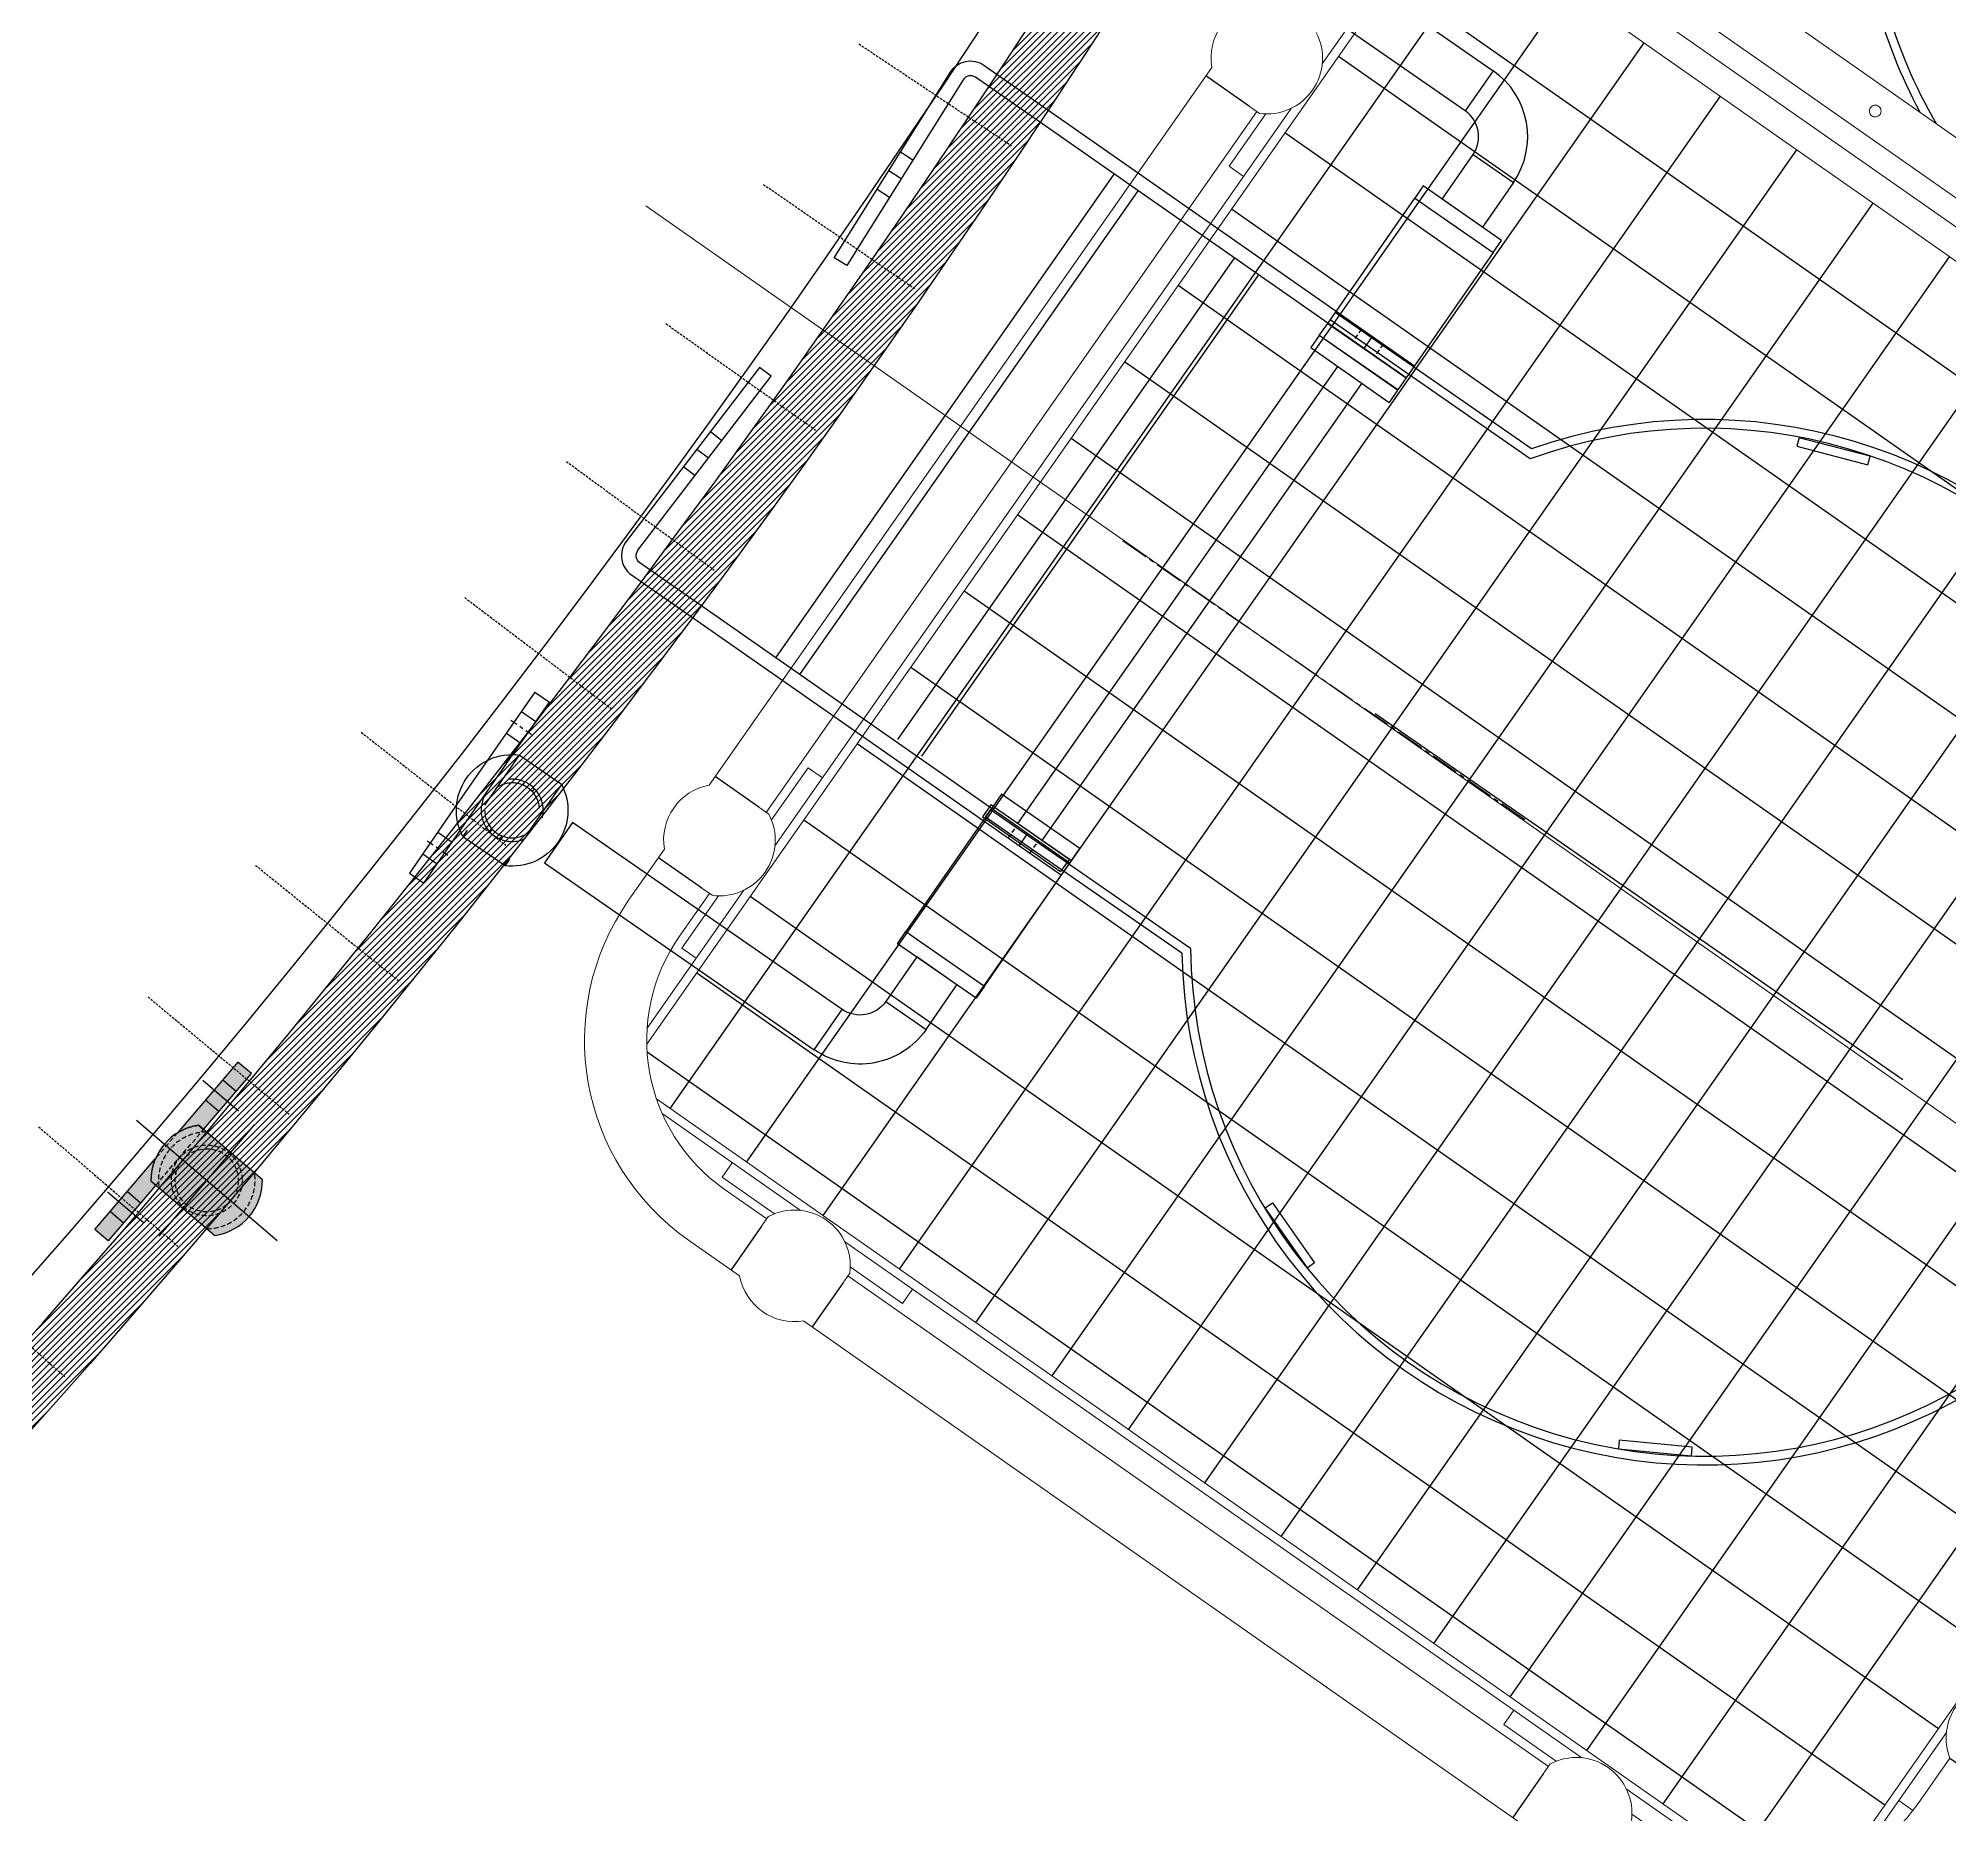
# Model space of a CAD drawing. Header units: millimetres. Extents: x -272986 to 200319, y -34579 to 49604.
# Drawn here: x 13675 to 14977, y 32948 to 34158 of the extents above; entities that cross this region are included whole.
import ezdxf

# ---------------------------------------------------------------- set-up
doc = ezdxf.new("R2010")
doc.units = ezdxf.units.MM
for name, pattern in [('CENTER', [50.8, 31.75, -6.35, 6.35, -6.35]), ('CENTER2', [28.575, 19.05, -3.175, 3.175, -3.175]), ('HIDDEN2', [4.7625, 3.175, -1.5875])]:
    doc.linetypes.add(name, pattern=pattern)
doc.layers.get('Defpoints').update_dxf_attribs({"color": 9})
for name, color, linetype in [('X 0001 M', 7, 'Continuous'), ('X 0203 M', 7, 'Continuous'), ('X 1001 M', 8, 'HIDDEN2'), ('X 1203 M', 8, 'HIDDEN2'), ('X 2001 M', 1, 'CENTER2'), ('X 2203 M', 1, 'CENTER'), ('X 3001 D', 5, 'Continuous'), ('X 5001 H', 8, 'Continuous'), ('X 5203 H', 255, 'Continuous')]:
    doc.layers.add(name, color=color, linetype=linetype)
doc.layers.add('X 5999 H', color=7, linetype='Continuous', true_color=0xffffff)
doc.styles.add('BIT STD. 2.5', font='isocpeur.ttf', dxfattribs={"height": 2.5})
doc.dimstyles.new('BIT STD. 2.5', dxfattribs={"dimtxt": 2.5, "dimasz": 2.5, "dimexe": 1, "dimexo": 0.75, "dimgap": 1, "dimtad": 1, "dimdec": 0, "dimdsep": 46, "dimtxsty": 'BIT STD. 2.5', "dimcen": 0, "dimadec": 0, "dimazin": 0, "dimtfac": 1, "dimtdec": 0, "dimtmove": 0, "dimatfit": 3, "dimfxl": 1, "dimtfill": 1, "dimlwd": -1, "dimlwe": -1, "dimarcsym": 0})

# ---------------------------------------------------------------- blocks, each defined once
blk = doc.blocks.new('*U395')
at = {"layer": 'Defpoints', "color": 6, "linetype": 'HIDDEN2', "ltscale": 0.5}
blk.add_line((0, -62.5), (0, 62.5), dxfattribs=at)
blk = doc.blocks.new('*U396')
at = {"color": 0, "linetype": 'ByBlock', "lineweight": -2, "transparency": 16777216}
for p, rotation in [((-42202, 33677.6), 232.2857142857143), ((-42274.1, 33585.9), 231.4285714285714), ((-42347.5, 33495.2), 230.5714285714285), ((-42422.3, 33405.6), 229.7142857142857), ((-42498.4, 33317.2), 228.8571428571428), ((-42575.8, 33229.9), 227.9999999999999), ((-42654.5, 33143.8), 227.1428571428571), ((-42734.5, 33058.9), 226.2857142857143), ((-42815.7, 32975.2), 225.4285714285714), ((-42898.2, 32892.7), 224.5714285714285)]:
    blk.add_blockref('*U395', p, dxfattribs=dict(at, rotation=rotation))
blk = doc.blocks.new('A$C6fe8132b')
blk.add_blockref('*U396', (48371.2, -38448.1))
blk = doc.blocks.new('A$C163C39991')
at = {"layer": 'X 5999 H'}
h = blk.add_hatch(dxfattribs=at)
h.set_pattern_fill('ANSI37', color=8, scale=20, angle=45)
h.paths.add_polyline_path([(0, -93.3), (-467.2, -93.3, 0.076934), (-494, -120), (-494, -1048.6, 0.098556), (-458.4, -1081.3), (0, -1081.3)])
h.paths.add_polyline_path([(481, -371.3), (481, -111.2, 0.053957), (461.3, -93.3), (0, -93.3), (0, -1081.3), (452.5, -1081.3, 0.075504), (481, -1057.4), (481, -971.3), (481, -871.3), (481, -771.3), (481, -671.3), (481, -571.3), (481, -471.3)])
at = {"color": 7, "linetype": 'Continuous', "lineweight": 0, "extrusion": (0.34202, -0.939693, 2.22045e-16)}
for p, q in [((-351.6, -27), (-394.1, -27)), ((298.4, -27), (-298.4, -27)), ((-358.7, -71.6), (-358.7, -63.2)), ((-291.3, -63.2), (-291.3, -71.6)), ((291.3, -71.6), (291.3, -63.2)), ((-400, -75.3), (-356.5, -75.3)), ((-400, -87.3), (-400, -75.3)), ((-358.7, -69.4), (-394.1, -69.4)), ((-293.5, -75.3), (-250, -75.3)), ((291.3, -69.4), (-291.3, -69.4)), ((-250, -87.3), (-250, -75.3)), ((250, -75.3), (293.5, -75.3)), ((250, -87.3), (250, -75.3)), ((-343.5, -87.3), (-458.2, -87.3)), ((306.5, -87.3), (-306.5, -87.3)), ((452.3, -87.3), (343.5, -87.3)), ((461.3, -93.3), (-467.2, -93.3)), ((481, -111.2), (481, -371.3)), ((-500, -243.8), (-500, -129)), ((-494, -1048.6), (-494, -120)), ((-560.3, -193.2), (-560.3, -235.6)), ((-517.9, -193.2), (-517.9, -228.5)), ((-500, -187.3), (-512, -187.3)), ((-512, -230.7), (-512, -187.3)), ((-524, -228.5), (-515.7, -228.5)), ((500, -881.3), (500, -243.3)), ((516.3, -239.3), (516.3, -384.3)), ((550, -384.3), (550, -239.3)), ((-500, -893.8), (-500, -280.7)), ((-560.3, -288.9), (-560.3, -885.6)), ((-515.7, -296), (-524, -296)), ((-517.9, -296), (-517.9, -878.5)), ((-512, -337.3), (-512, -293.8)), ((-500, -337.3), (-512, -337.3)), ((481, -371.3), (481, -471.3)), ((516.3, -694.3), (516.3, -384.3)), ((550, -694.3), (550, -384.3)), ((481, -471.3), (481, -571.3)), ((-500, -837.3), (-512, -837.3)), ((-512, -880.7), (-512, -837.3)), ((-524, -878.5), (-515.7, -878.5)), ((-500, -1039.6), (-500, -930.7)), ((-512, -987.3), (-512, -943.8)), ((452.5, -1081.3), (-458.4, -1081.3)), ((-343.5, -1087.3), (-447.3, -1087.3)), ((-400, -1087.3), (-400, -1099.1)), ((-394.1, -1099.3), (-356.5, -1099.3))]:
    blk.add_line(p, q, dxfattribs=at)
for p, q in [((-358.7, -63.2), (-358.7, -27)), ((-291.3, -63.2), (-291.3, -27)), ((291.3, -63.2), (291.3, -27)), ((-524, -228.5), (-560.3, -228.5)), ((-524, -296), (-560.3, -296)), ((-524, -878.5), (-560.3, -878.5)), ((-356.5, -1099.3), (-356.5, -1141.7))]:
    blk.add_line(p, q)
at = {"color": 7, "linetype": 'Continuous', "lineweight": 0, "extrusion": (7.59437e-17, -2.08654e-16, -1)}
for centre, radius, start, end in [((325, -54.1), 38, 45.4924, 134.5076), ((-325, -54.1), 38, 45.4924, 134.5076), ((394.1, -193.2), 166.2, 0, 90), ((325, -54.1), 38, 207.4211, 332.5789), ((-325, -54.1), 38, 207.4211, 332.5789), ((533.2, -262.3), 38, 117.4211, 242.5789), ((533.2, -262.3), 38, 315.4924, 44.5076), ((533.2, -912.3), 38, 117.4211, 242.5789), ((325, -1120.5), 38, 33.9103, 146.0897)]:
    blk.add_arc(centre, radius, start, end, dxfattribs=at)
at = {"color": 7, "linetype": 'Continuous', "lineweight": 0}
for centre, start, end in [((-394.1, -193.2), 90, 180), ((-394.1, -975.5), 180, 270)]:
    blk.add_arc(centre, 123.8, start, end, dxfattribs=at)
for points, knots in [([(533.2, -418.3), (532.7, -418.3), (532.2, -418.2), (531.2, -417.7), (530.7, -417.4), (530, -416.7), (529.7, -416.3), (529.3, -415.3), (529.2, -414.8), (529.2, -413.8), (529.3, -413.2), (529.7, -412.2), (530, -411.8), (530.7, -411.1), (531.2, -410.8), (532.2, -410.4), (532.7, -410.3), (533.2, -410.3)], [0.605194, 0.605194, 0.605194, 0.605194, 0.756484, 0.756484, 0.907774, 0.907774, 1.059081, 1.059081, 1.210388, 1.210388, 1.361695, 1.361695, 1.513002, 1.513002, 1.664292, 1.664292, 1.815582, 1.815582, 1.815582, 1.815582]), ([(533.2, -410.3), (533.7, -410.3), (534.2, -410.4), (535.2, -410.8), (535.7, -411.1), (536.4, -411.8), (536.7, -412.2), (537.1, -413.2), (537.2, -413.8), (537.2, -414.3), (537.2, -414.8), (537.1, -415.3), (536.7, -416.3), (536.4, -416.7), (535.7, -417.4), (535.2, -417.7), (534.2, -418.2), (533.7, -418.3), (533.2, -418.3)], [1.815582, 1.815582, 1.815582, 1.815582, 1.966872, 1.966872, 2.118162, 2.118162, 2.269469, 2.269469, 2.420776, 2.420776, 2.420776, 2.572083, 2.572083, 2.72339, 2.72339, 2.87468, 2.87468, 3.02597, 3.02597, 3.02597, 3.02597])]:
    blk.add_open_spline(points, degree=3, knots=knots, dxfattribs=at)
at = {"layer": 'X 1001 M', "color": 7, "linetype": 'ByBlock'}
blk.add_arc((867.7, -600.3), 356, 126.3376, 153.1606, dxfattribs=at)
at = {"layer": 'X 1001 M', "color": 7, "linetype": 'ByBlock', "extrusion": (0, -6.31089e-30, -1)}
blk.add_arc((-867.7, -600.3), 350, 24.8281, 53.6624, dxfattribs=at)
at = {"layer": 'X 2001 M', "linetype": 'ByBlock', "lineweight": 15, "extrusion": (0.939693, 0.34202, 3.11066e-14)}
blk.add_line((0, 234.6), (0, -1326.7), dxfattribs=at)
blk = doc.blocks.new('Top Ladder Plan')
for p, q in [((-209, 288.2), (-209, 451)), ((-209, 451), (-203, 451)), ((-203, 285.1), (-203, 451)), ((203, 285.1), (203, 451)), ((209, 451), (203, 451)), ((209, 288.2), (209, 451))]:
    blk.add_line(p, q)
for points in [[(-336.3, 95.8), (-319.1, 142.8), (-313.5, 140.7), (-330.7, 93.8)], [(336.3, 95.8), (319.1, 142.8), (313.5, 140.7), (330.7, 93.8)], [(-316.9, -148.5), (-292.5, -192.1), (-287.3, -189.2), (-311.7, -145.6)], [(316.9, -148.5), (292.5, -192.1), (287.3, -189.2), (311.7, -145.6)], [(-25, -349.1), (25, -349.1), (25, -343.1), (-25, -343.1)]]:
    blk.add_lwpolyline(points, close=True)
for radius, start, end in [(356, 125.95, 54.05), (350, 125.4505, 54.5495)]:
    blk.add_arc((0, 0), radius, start, end)
blk = doc.blocks.new('MD-HRSTD-01 top')
at = {"layer": 'X 0001 M'}
for p, q in [((-75, 0), (-75, -12)), ((-75, 0), (-18.5, 0)), ((18.5, 0), (75, 0)), ((75, 0), (75, -12)), ((-31.5, -12), (-75, -12)), ((75, -12), (31.5, -12)), ((-33.7, -50.7), (-33.7, -15.7)), ((33.7, -15.7), (33.7, -50.7))]:
    blk.add_line(p, q, dxfattribs=at)
for start, end in [(27.4211, 152.5789), (207.4211, 332.5789)]:
    blk.add_arc((0, -33.2), 38, start, end, dxfattribs=at)
at = {"layer": 'X 1001 M', "ltscale": 11.919247}
blk.add_line((-18.5, 0), (18.5, 0), dxfattribs=at)
at = {"layer": 'X 1001 M', "ltscale": 4.568961}
for p, q in [((-59, 0), (-59, -12)), ((-41, 0), (-41, -12)), ((41, 0), (41, -12)), ((59, 0), (59, -12))]:
    blk.add_line(p, q, dxfattribs=at)
at = {"layer": 'X 1001 M', "ltscale": 15.249828}
for p, q in [((0, -12), (-31.5, -12)), ((31.5, -12), (0, -12))]:
    blk.add_line(p, q, dxfattribs=at)
at = {"layer": 'X 1001 M', "ltscale": 13.048569}
for p, q in [((-33.7, -15.7), (33.7, -15.7)), ((-33.7, -50.7), (33.7, -50.7))]:
    blk.add_line(p, q, dxfattribs=at)
at = {"layer": 'X 1001 M', "ltscale": 0.971602}
for p, q in [((-20.8, -29.2), (-18.3, -29.2)), ((-20.8, -37.2), (-18.3, -37.2)), ((18.3, -29.2), (20.8, -29.2)), ((18.3, -37.2), (20.8, -37.2))]:
    blk.add_line(p, q, dxfattribs=at)
at = {"layer": 'X 1001 M', "ltscale": 12.882353}
blk.add_circle((0, -33.2), 21.2, dxfattribs=at)
at = {"layer": 'X 1001 M', "ltscale": 12.625786}
blk.add_circle((0, -33.2), 18.7, dxfattribs=at)
at = {"layer": 'X 2001 M', "linetype": 'Continuous'}
for p, q in [((-50, 2.5), (-50, 0)), ((50, 2.5), (50, 0)), ((-50, 0), (-50, -2.3)), ((-50, -4.8), (-50, -7.3)), ((-50, -9.8), (-50, -12.5)), ((-50, -12), (-50, -14.5)), ((50, 0), (50, -2.3)), ((50, -4.8), (50, -7.3)), ((50, -9.8), (50, -12.5)), ((50, -12), (50, -14.5))]:
    blk.add_line(p, q, dxfattribs=at)
blk = doc.blocks.new('sdgsdgdgdg top')
for p, q in [((194.7, 16.7), (194.7, -16.7)), ((216, -38), (249.4, -38)), ((200.2, -189), (200.2, -85)), ((265.2, -85), (265.2, -189))]:
    blk.add_line(p, q)
for points in [[(194.7, -16.7), (-28.8, -16.7), (-28.8, 16.7), (194.7, 16.7)], [(216, -38), (249.4, -38), (249.4, -75), (216, -75)], [(200.2, -85), (265.2, -85), (265.2, -75), (200.2, -75)], [(200.2, -189), (265.2, -189), (265.2, -199), (200.2, -199)]]:
    blk.add_lwpolyline(points, close=True)
for radius in [54.7, 21.3]:
    blk.add_arc((194.7, -38), radius, 0, 90)
at = {"rotation": 90}
blk.add_blockref('MD-HRSTD-01 top', (-100.5, 0), dxfattribs=at)
blk = doc.blocks.new('Top Ladder With Cage')
at = {"layer": 'Defpoints', "color": 1}
blk.add_line((5, -164.4, 0), (5, 273, 0), dxfattribs=at)
at = {"xscale": -1, "rotation": 90}
blk.add_blockref('sdgsdgdgdg top', (-384, 651.2), dxfattribs=at)
at = {"rotation": 270}
blk.add_blockref('sdgsdgdgdg top', (394, 651.2), dxfattribs=at)
blk.add_blockref('Top Ladder Plan', (5, 0, 0))
blk = doc.blocks.new('*U103')
at = {"layer": 'Defpoints', "color": 0, "linetype": 'CENTER2', "transparency": 16777216}
blk.add_line((-138.3, 95.9), (138.3, -95.9), dxfattribs=at)
blk = doc.blocks.new('Heavy Duty - HR Std - plan')
at = {"layer": 'X 5203 H', "ltscale": 10}
h = blk.add_hatch(color=256, dxfattribs=at)
edge = h.paths.add_edge_path()
edge.add_arc((50, -36.2), 38, 107.9519, 131.0063)
edge.add_line((25.1, -7.5), (25.1, -12))
edge.add_line((25.1, -12), (-25, -12))
edge.add_line((-25, -12), (-25, 0))
edge.add_line((-25, 0), (38.3, 0))
edge = h.paths.add_edge_path()
edge.add_line((74.9, -64.8), (74.9, -7.5))
edge.add_arc((50, -36.2), 38, 48.9937, 131.0063)
edge.add_line((25.1, -7.5), (25.1, -64.8))
edge.add_arc((50, -36.2), 38, 228.9937, 311.0063)
edge = h.paths.add_edge_path()
edge.add_arc((50, -36.2), 38, 48.9937, 72.0481, ccw=False)
edge.add_line((74.9, -7.5), (74.9, -12))
edge.add_line((74.9, -12), (125, -12))
edge.add_line((125, -12), (125, 0))
edge.add_line((125, 0), (61.7, 0))
at = {"layer": 'X 0203 M', "ltscale": 10}
for points in [[(38.3, 0, 0.100935), (25.1, -7.5), (25.1, -12), (-25, -12), (-25, 0)], [(61.7, 0, -0.100935), (74.9, -7.5), (74.9, -12), (125, -12), (125, 0)]]:
    blk.add_lwpolyline(points, format="xyb", close=True, dxfattribs=at)
at = {"layer": 'X 0203 M'}
blk.add_lwpolyline([(74.9, -64.8), (74.9, -7.5, 0.373947), (25.1, -7.5), (25.1, -64.8, 0.373947)], format="xyb", close=True, dxfattribs=at)
at = {"layer": 'X 1203 M', "ltscale": 10}
for p, q in [((-9, -12), (-9, 0)), ((9, -12), (9, 0)), ((91, -12), (91, 0)), ((109, -12), (109, 0))]:
    blk.add_line(p, q, dxfattribs=at)
at = {"layer": 'X 1203 M'}
blk.add_line((25.1, -12), (74.9, -12), dxfattribs=at)
blk.add_lwpolyline([(61.7, 0), (38.3, 0)], dxfattribs=at)
for radius in [24.1, 21.5]:
    blk.add_circle((50, -36.2), radius, dxfattribs=at)
for start, end in [(40.7711, 139.2289), (220.7711, 319.2289)]:
    blk.add_arc((50, -36.2), 32.9, start, end, dxfattribs=at)
at = {"layer": 'X 2203 M', "ltscale": 10}
for p, q in [((50, 26.8), (50, -99.2)), ((0, -22), (0, 10)), ((100, -22), (100, 10)), ((0.1, -36.2), (99.9, -36.2))]:
    blk.add_line(p, q, dxfattribs=at)
blk = doc.blocks.new('HD-HRST-01-TOP')
at = {"layer": 'X 0203 M'}
blk.add_blockref('Heavy Duty - HR Std - plan', (0, 0), dxfattribs=at)
blk = doc.blocks.new('*U97')
blk.add_blockref('HD-HRST-01-TOP', (0, 0))
blk = doc.blocks.new('*U113')
at = {"rotation": 4.446207949587252}
blk.add_blockref('*U97', (-7.9, -531.6), dxfattribs=at)
blk = doc.blocks.new('*U114')
at = {"color": 0, "linetype": 'ByBlock', "lineweight": -2, "transparency": 16777216, "rotation": 44.99999999999996}
blk.add_blockref('*U113', (13359, 33747.3), dxfattribs=at)
blk = doc.blocks.new('*D199')
at = {"layer": 'Defpoints', "color": 0, "transparency": 16777216}
for p in [(7798.5, 48049.6), (13298.7, 32947.9), (13433.8, 32812.9), (7798.5, 28976.7), (10443, 28578.8)]:
    blk.add_point(p, dxfattribs=at)
at = {"layer": 'X 3001 D', "color": 0, "transparency": 16777216}
for p, q in [((13465.6, 32781), (15065.8, 31180.9)), ((7798.5, 28931.7), (7798.5, 28170.7))]:
    blk.add_line(p, q, dxfattribs=at)
blk.add_arc((7798.5, 38448.1), 10217.5, 270.84115, 314.15885, dxfattribs=at)
for points in [[(14898.9, 31135.8), (14934, 31100.2), (15023.3, 31223.3)], [(7948.7, 28206.8), (7948.3, 28256.8), (7798.5, 28230.7)]]:
    blk.add_solid(points, dxfattribs=at)
at = {"layer": 'X 3001 D', "color": 0, "transparency": 16777216, "insert": (14404.5, 30831.4), "char_height": 150, "attachment_point": 5, "rotation": 40.9352, "style": 'BIT STD. 2.5', "bg_fill": 3, "box_fill_scale": 1.1, "bg_fill_color": 256, "bg_fill_true_color": 13158600, "bg_fill_transparency": 0}
blk.add_mtext('45° - {\\C7;D02}', dxfattribs=at)
blk = doc.blocks.new('*D368')
at = {"layer": 'Defpoints', "color": 0, "transparency": 16777216}
for p in [(7798.5, 48049.6), (10335.2, 47913.8), (13419.1, 44067.5), (7798.5, 38448.1), (7798.5, 29039.7)]:
    blk.add_point(p, dxfattribs=at)
at = {"layer": 'X 3001 D', "color": 0, "transparency": 16777216}
for p, q in [((7798.5, 48094.6), (7798.5, 48307.9)), ((13450.9, 44099.3), (14771.2, 45419.2))]:
    blk.add_line(p, q, dxfattribs=at)
blk.add_arc((7798.5, 38448.1), 9799.7, 45.87054, 89.12299, dxfattribs=at)
for points in [[(7948.3, 48221.7), (7948.7, 48271.7), (7798.5, 48247.9)], [(14639.4, 45499.9), (14604.3, 45464.3), (14728.7, 45376.8)]]:
    blk.add_solid(points, dxfattribs=at)
at = {"layer": 'X 3001 D', "color": 0, "transparency": 16777216, "insert": (14294.8, 45964.7), "char_height": 150, "attachment_point": 5, "rotation": 319.1644, "style": 'BIT STD. 2.5', "bg_fill": 3, "box_fill_scale": 1.1, "bg_fill_color": 256, "bg_fill_true_color": 13158600, "bg_fill_transparency": 0}
blk.add_mtext('{\\C7;D01} - 45°', dxfattribs=at)
blk = doc.blocks.new('*D437')
at = {"layer": 'Defpoints', "color": 0, "transparency": 16777216}
for p in [(-1697.7, 38448.1), (18712.7, 38448.1), (14088.5, 34043.9, 0), (18614.9, 33782.4), (15367.4, 33148.4, 0)]:
    blk.add_point(p, dxfattribs=at)
at = {"layer": 'X 3001 D', "color": 0, "transparency": 16777216}
for p, q in [((18757.7, 38448.1), (19638.3, 38448.1)), ((15404.2, 33122.6), (17497.1, 31657.1))]:
    blk.add_line(p, q, dxfattribs=at)
blk.add_arc((7798.5, 38448.1), 11779.8, 325.72959, 359.27041, dxfattribs=at)
for points in [[(19552.3, 38298.3), (19602.3, 38298), (19578.3, 38448.1)], [(17553.8, 31800.7), (17512.6, 31829.2), (17447.9, 31691.5)]]:
    blk.add_solid(points, dxfattribs=at)
at = {"layer": 'X 3001 D', "color": 0, "transparency": 16777216, "insert": (18904.3, 34946.5), "char_height": 150, "attachment_point": 5, "rotation": 72.5, "style": 'BIT STD. 2.5', "bg_fill": 3, "box_fill_scale": 1.1, "bg_fill_color": 256, "bg_fill_true_color": 13158600, "bg_fill_transparency": 0}
blk.add_mtext('35°', dxfattribs=at)

msp = doc.modelspace()

# ---------------------------------------------------------------- hatches: boundary and pattern name
at = {"layer": 'X 5999 H'}
h = msp.add_hatch(dxfattribs=at)
h.set_pattern_fill('ANSI31', color=9)
h.set_pattern_definition([(45, (25000, 0), (-2.24506403, 2.24506403), [])])
edge = h.paths.add_edge_path()
edge.add_arc((7798.4957, 38448.1402), 7825.6047, 2.59310195, 94.99996544, ccw=False)
edge.add_line((15616.0872, 38802.1919), (15658.4432, 38804.11))
edge.add_arc((7798.4957, 38448.1402), 7825.6047, 274.95448705, 357.39914168)
edge.add_line((15616.0392, 38093.0303), (15658.3937, 38091.1063))
edge.add_arc((7798.4974, 38448.1368), 7868.0011, 274.95447724, 357.39916567, ccw=False)
edge.add_arc((7798.4953, 38448.14), 7868.0046, 2.59310269, 274.95162181)
edge.add_arc((7798.4957, 38448.1402), 7825.6047, 2.59952649, 274.95161898)

# ---------------------------------------------------------------- linework, layer by layer
msp.add_lwpolyline([(8474.3493, 30651.775, 0.376097676), (15616.0392, 38093.0303), (15658.3937, 38091.1063, -0.376097844), (8478.0111, 30609.5334)], format="xyb")
at = {"elevation": 0}
for points in [[(14216.7601, 34008.641), (14295.973, 34135.0722, -0.427952176), (14318.65, 34139.7248), (14611.9244, 33934.949), (14606.2255, 33926.7318), (14312.951, 34131.5076, 0.427952176), (14304.4472, 34129.7629), (14225.2343, 34003.3317)], [(14165.7394, 33933.9613), (14075.0855, 33815.4648, 0.427952176), (14078.6749, 33792.5955), (14371.4294, 33588.1838), (14377.1283, 33596.401), (14084.3738, 33800.8127, -0.427952176), (14083.0278, 33809.3887), (14173.6817, 33927.8851)]]:
    msp.add_lwpolyline(points, format="xyb", close=True, dxfattribs=at)
msp.add_circle((7798.5, 38448.1453), 7798.5)
at = {"layer": 'X 0001 M', "linetype": 'Continuous'}
for centre, radius, start, end in [((7798.4953, 38448.14), 7868.0046, 2.59310269, 274.95162181), ((7798.4957, 38448.1402), 7825.6047, 2.59952649, 274.95161898)]:
    msp.add_arc(centre, radius, start, end, dxfattribs=at)
at = {"layer": 'X 1001 M', "color": 7, "linetype": 'ByBlock', "extrusion": (-0.965926, 0.258819, 3.11066e-14)}
for p, q in [((14176.8573, 33736.2374, 0), (14407.4345, 34065.5356, 0)), ((14193.2555, 33724.7876, 0), (14423.8327, 34054.0857, 0)), ((14259.9604, 33680.5763, 0), (14489.4255, 34008.2862, 0)), ((14276.3435, 33669.1048, 0), (14505.8237, 33996.8363, 0)), ((14547.1396, 33955.5934, 0), (14541.4038, 33947.4019, 0)), ((14541.4038, 33947.4019, 0), (14594.6487, 33910.1194, 0)), ((14600.3845, 33918.3109, 0), (14547.1396, 33955.5934, 0)), ((14341.8756, 33623.2187, 0), (14559.8348, 33934.4964, 0)), ((14358.2587, 33611.7471, 0), (14576.2178, 33923.0249, 0)), ((14600.3845, 33918.3109, 0), (14594.6487, 33910.1194, 0)), ((14323.4447, 33636.1242, 0), (14317.7089, 33627.9326, 0)), ((14376.6896, 33598.8417, 0), (14323.4447, 33636.1242, 0)), ((14317.7089, 33627.9326, 0), (14370.9538, 33590.6502, 0)), ((14376.6896, 33598.8417, 0), (14370.9538, 33590.6502, 0))]:
    msp.add_line(p, q, dxfattribs=at)
at = {"layer": 'X 1001 M'}
for p, q in [((14575.7688, 33960.0243, 0), (14570.0699, 33951.8071, 0)), ((14590.5597, 33949.7662, 0), (14584.8608, 33941.549, 0)), ((14335.2737, 33613.2591, 0), (14340.9727, 33621.4763, 0)), ((14350.0647, 33603.001, 0), (14355.7636, 33611.2182, 0))]:
    msp.add_line(p, q, dxfattribs=at)
at = {"layer": 'X 2001 M'}
for p, q in [((14253.9599, 34067.9383, 0), (14262.3994, 34062.6507, 0)), ((14583.1643, 33954.8953, 0), (14577.4653, 33946.6781, 0)), ((14123.2388, 33878.3402, 0), (14131.1486, 33872.2889, 0)), ((14342.6692, 33608.13, 0), (14348.3681, 33616.3472, 0))]:
    msp.add_line(p, q, dxfattribs=at)
at = {"layer": 'X 5001 H'}
for p, q in [((14261.9239, 34080.6495, 0), (14270.3634, 34075.362, 0)), ((14245.996, 34055.2271, 0), (14254.4354, 34049.9395, 0)), ((14132.3531, 33890.2537, 0), (14140.2629, 33884.2024, 0)), ((14114.1246, 33866.4267, 0), (14122.0344, 33860.3754, 0))]:
    msp.add_line(p, q, dxfattribs=at)

# ---------------------------------------------------------------- block references
for name, p, rotation in [('A$C6fe8132b', (7798.5, 38448.1453), 4.000000000000008), ('A$C163C39991', (14280.6268, 33909.3113, 0), 55.00001441013632)]:
    msp.add_blockref(name, p, dxfattribs=dict(rotation=rotation))
msp.add_blockref('*U114', (0, 0))
at = {"extrusion": (-1.35523e-08, -1.95409e-08, 1), "rotation": 55.25719847535496}
msp.add_blockref('Top Ladder With Cage', (14806.6054, 33538.3363, -0.0009), dxfattribs=at)
at = {"layer": 'Defpoints', "color": 1, "linetype": 'CENTER2'}
msp.add_blockref('*U103', (14551.5661, 33720.0309, 0), dxfattribs=at)

# ---------------------------------------------------------------- next in the draw order: dimensions: what is measured, and where the dimension line sits
at = {"layer": 'X 3001 D'}
dim = msp.add_angular_dim_2l(base=(10442.974, 28578.8342), line1=((7798.5, 28976.6983), (7798.5, 48049.6266)), line2=((13298.7301, 32947.9152), (13433.7875, 32812.8578)), text='<> - {\\C7;D02}', dimstyle='BIT STD. 2.5', override={"dimscale": 0, "dimjust": 2}, dxfattribs=at)
dim.commit()
dim.dimension.update_dxf_attribs({"geometry": '*D199', "text_midpoint": (14493.032, 30729.351), "dimtype": 162})

# ---------------------------------------------------------------- next in the draw order: dimensions: what is measured, and where the dimension line sits
dim = msp.add_angular_dim_2l(base=(10335.2073, 47913.8408), line1=((7798.5, 38448.1453), (13419.1052, 44067.4814)), line2=((7798.5, 48049.6266), (7798.5, 29039.7)), text='{\\C7;D01} - <>', dimstyle='BIT STD. 2.5', override={"dimscale": 0, "dimjust": 1}, dxfattribs=at)
dim.commit()
dim.dimension.update_dxf_attribs({"geometry": '*D368', "text_midpoint": (14206.4399, 45862.495), "dimtype": 162})

# ---------------------------------------------------------------- next in the draw order: dimensions: what is measured, and where the dimension line sits
dim = msp.add_angular_dim_2l(base=(18614.8981, 33782.4066), line1=((14088.4715, 34043.8599, 0), (15367.3765, 33148.3609, 0)), line2=((18712.7368, 38448.1453), (-1697.6528, 38448.1453)), dimstyle='BIT STD. 2.5', dxfattribs=at)
dim.commit()
dim.dimension.update_dxf_attribs({"geometry": '*D437', "text_midpoint": (18904.339, 34946.4877)})

doc.saveas('drawing.dxf')
